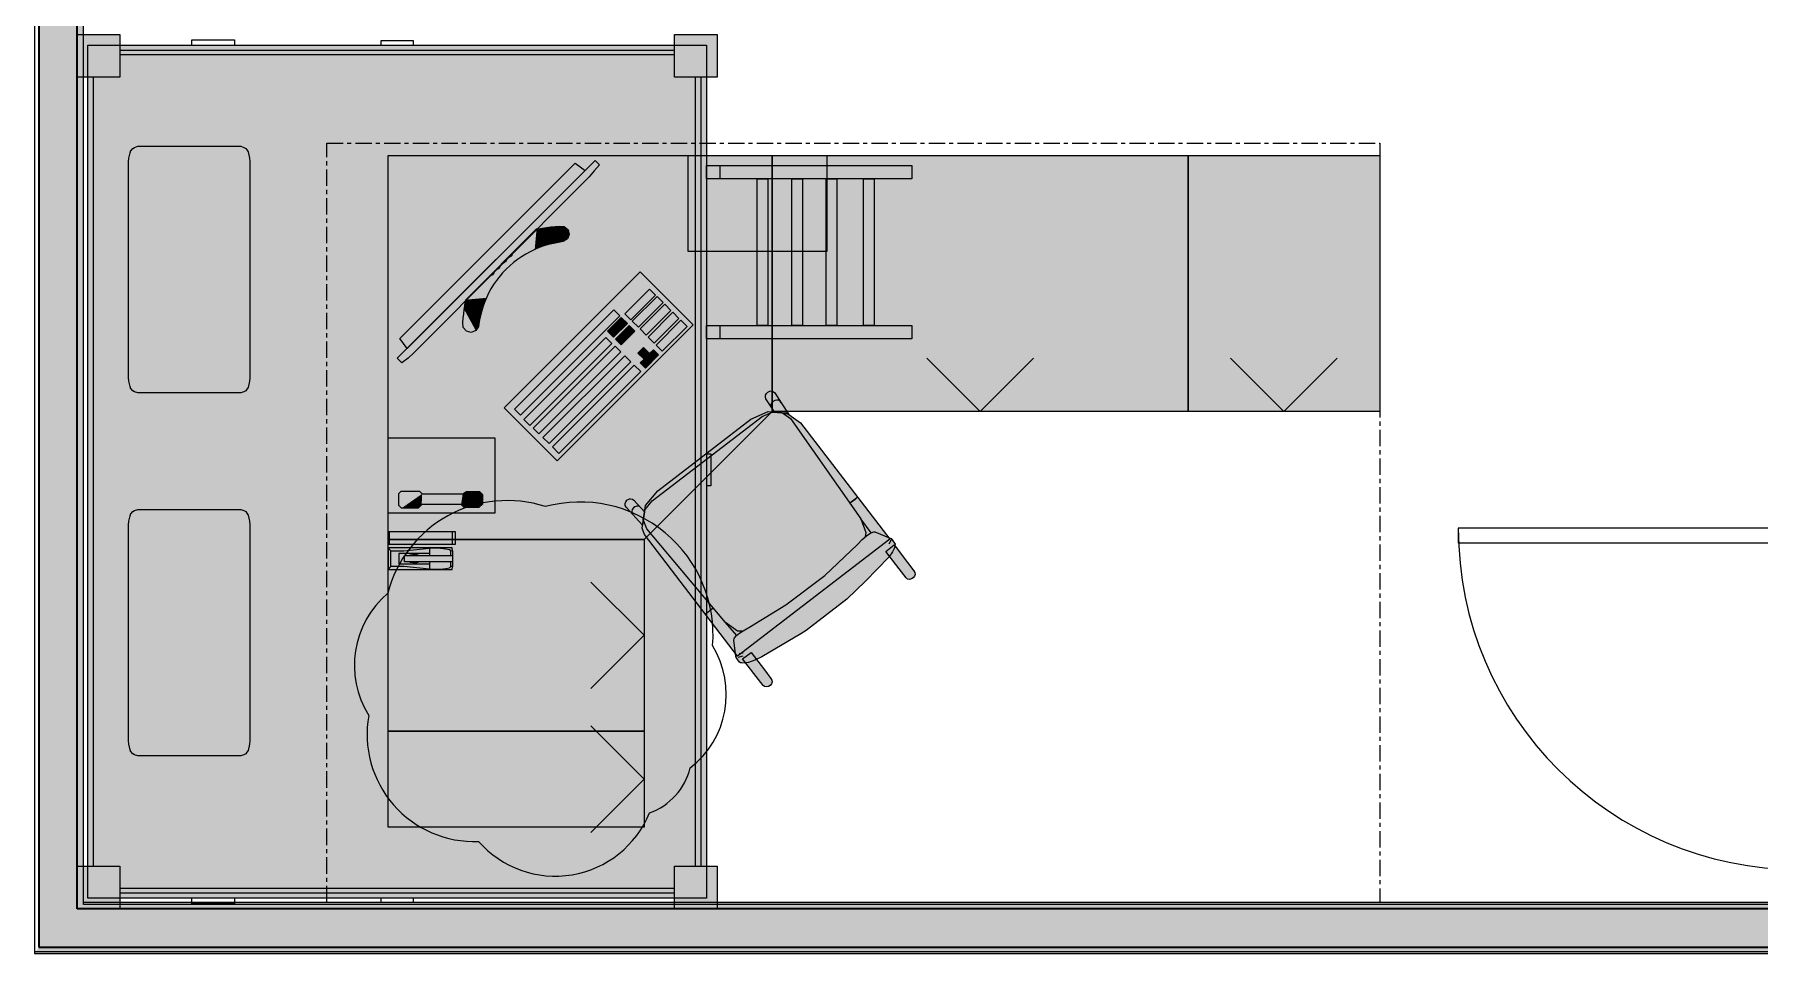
# Model space of a CAD drawing. Header units: inches. Extents: x -2190 to 40245, y -11272 to 33470.
# Drawn here: x 8067 to 12111, y 3325 to 5480 of the extents above; entities that cross this region are included whole.
import ezdxf

# ---------------------------------------------------------------- set-up
doc = ezdxf.new("R2010")
doc.units = ezdxf.units.IN
doc.header["$LTSCALE"] = 96
doc.header["$MEASUREMENT"] = 0
doc.linetypes.add('DASHDOT', pattern=[0.7, 0.4, -0.1, 0.1, -0.1])
for name, color, linetype, lineweight, true_color in [('Architectural_Blocks-1', 96, 'DASHDOT', 25, 0x008000), ('Cabinets___Base-1', 16, 'Continuous', 25, 0x800000), ('Cabinets__Module_Lines-1', 9, 'Continuous', 9, 0xc0c0c0), ('Doors-2', 216, 'Continuous', 18, 0x800080), ('Furniture__Interior-1', 216, 'Continuous', 25, 0x800080), ('Furniture__Interior-2', 216, 'Continuous', 25, 0x800080), ('Plants-1', 96, 'Continuous', 18, 0x008000), ('Walls___Normal-1', 18, 'Continuous', 35, 0x000000), ('Walls___Normal-2', 18, 'Continuous', 35, 0x000000), ('Walls___Normal-Ext_T_Frame_-_600_OC_-_Int_PB_Ext_WRC_cladding-L1-1', 18, 'Continuous', 35, 0x000000), ('Walls___Normal-Ext_T_Frame_-_600_OC_-_Int_PB_Ext_WRC_cladding-L1-2', 18, 'Continuous', 35, 0x000000), ('Walls___Normal-Ext_T_Frame_-_600_OC_-_Int_PB_Ext_WRC_cladding-L2-1', 18, 'Continuous', 35, 0x000000), ('Walls___Normal-Ext_T_Frame_-_600_OC_-_Int_PB_Ext_WRC_cladding-L2-2', 18, 'Continuous', 35, 0x000000), ('Walls___Normal-Ext_T_Frame_-_600_OC_-_Int_PB_Ext_WRC_cladding-L3-1', 18, 'Continuous', 35, 0x000000), ('Walls___Normal-Ext_T_Frame_-_600_OC_-_Int_PB_Ext_WRC_cladding-L3-2', 18, 'Continuous', 35, 0x000000), ('Walls___Normal-Ext_T_Frame_-_600_OC_-_Int_PB_Ext_WRC_cladding-L4-1', 18, 'Continuous', 35, 0x000000), ('Walls___Normal-Ext_T_Frame_-_600_OC_-_Int_PB_Ext_WRC_cladding-L4-2', 18, 'Continuous', 35, 0x000000)]:
    doc.layers.add(name, color=color, linetype=linetype, lineweight=lineweight, true_color=true_color)

# ---------------------------------------------------------------- blocks, each defined once
blk = doc.blocks.new('Seating_Chairs_Side_Chairs_Retro_Chair')
at = {"color": 216, "linetype": 'Continuous', "lineweight": 18, "true_color": 0x800080}
for p, q in [((-90.9, 264.3), (-86.6, 266.5)), ((87.2, 261.8), (83.6, 263.9)), ((86, 266.5), (90.2, 264.3)), ((-90.3, 206.8), (-81.1, 206.8)), ((-81.8, 206.8), (-81.1, 206.8)), ((80.4, 206.8), (89.7, 206.8)), ((88.2, 206.8), (89.3, 206.8)), ((76.7, 77.6), (76.7, 78.5))]:
    blk.add_line(p, q, dxfattribs=at)
at = {"color": 18, "linetype": 'Continuous', "lineweight": 18, "true_color": 0x000000}
blk.add_line((79.7, 226.7), (78.7, 245), dxfattribs=at)
at = {"color": 216, "linetype": 'Continuous', "lineweight": 18, "true_color": 0x800080}
for points in [[(-90.2, 270.5), (-90.2, 293.8), (-90.1, 305.2), (-89.9, 307.2), (-88.9, 308.8), (-87.4, 310), (-85.5, 310.6), (-83.6, 310.3), (-81.9, 309.4), (-80.7, 307.9), (-80.2, 306), (-80.2, 293.8), (-80.2, 270.5)], [(77.6, 268.6), (77.6, 292), (77.7, 303.4), (77.9, 305.3), (78.8, 307), (80.4, 308.2), (82.2, 308.8), (84.1, 308.5), (85.8, 307.6), (87.1, 306.1), (87.6, 304.2), (87.6, 292), (87.6, 268.6)], [(-21.2, 251.3), (-63.1, 246.3), (-69.4, 245.3), (-74.8, 244.9), (-78.7, 245), (-81.6, 245.7), (-82.6, 246.2), (-83.3, 247), (-91.3, 262.2), (-91.6, 263.2), (-91.6, 269.3), (-91.3, 270.4), (-90.7, 271.2), (-88.8, 273.3), (-85.1, 275.4), (-79.2, 277.5), (-48.1, 282.4), (-24.2, 285.6), (24.2, 285.6), (29.8, 285.1), (72.1, 279.3), (79.2, 277.5), (85.1, 275.4), (88.8, 273.3), (90.7, 271.2), (91.3, 270.4), (91.6, 269.3), (91.6, 263.2), (91.3, 262.2), (83.3, 247), (82.6, 246.2), (81.6, 245.7), (78.7, 245), (74.8, 244.9), (69.4, 245.3), (63.1, 246.3), (24.6, 250.9)], [(-77.1, 81), (-78.3, 64.4), (-78.8, 62.6), (-80.1, 61.1), (-81.8, 60.2), (-83.6, 60), (-85.4, 60.5), (-87, 61.5), (-87.9, 63.2), (-88.2, 65.1), (-87.4, 77.7), (-86.3, 92.2)], [(87.6, 65.1), (87.4, 63.2), (86.3, 61.5), (84.8, 60.5), (83, 60), (82.5, 60), (81.1, 60.2), (80.3, 60.6), (79.5, 61.1), (78.2, 62.6), (77.7, 64.4), (76.5, 81), (85.8, 91.2)]]:
    blk.add_lwpolyline(points, close=True, dxfattribs=at)
at = {"color": 216, "true_color": 0x800080}
blk.add_lwpolyline([(89.7, 100.3), (87.8, 93.3), (72.2, 76.6), (54.7, 71.9), (-55.3, 71.9), (-72.8, 76.6), (-85.6, 89.4), (-90.3, 106.9), (-90.3, 262.9), (89.7, 262.9)], close=True, dxfattribs=at)
at = {"color": 216, "linetype": 'Continuous', "lineweight": 18, "true_color": 0x800080}
for points in [[(72.1, 245.1), (75.6, 241.7), (79.7, 226.8), (84.7, 96.9), (82, 86.9), (74.7, 79.6), (64.7, 76.9), (-65.3, 76.9), (-75.3, 79.6), (-82.6, 86.9), (-85.3, 96.9), (-80.3, 226.8)], [(-80.1, 245.3), (-80.3, 226.8), (-76.3, 241.7), (-73.3, 245)], [(-89.9, 206.8), (-88.8, 206.8), (-87.2, 206.8), (-81.8, 206.8)], [(80.4, 206.8), (81.1, 206.8), (82.7, 206.8), (88.2, 206.8)]]:
    blk.add_lwpolyline(points, dxfattribs=at)
for centre, radius, start, end in [((-82.3, 76.4), 5.2, 166.1969, 339.0721), ((81.8, 75.6), 5.04, 195.8652, 4.3168)]:
    blk.add_arc(centre, radius, start, end, dxfattribs=at)
at = {"color": 7, "linetype": 'Continuous', "lineweight": 18, "true_color": 0xffffff}
for points in [[(-80.2, 270.5), (-90.1, 305.2), (-88.9, 308.8), (-89.9, 307.2)], [(-80.2, 270.5), (-88.9, 308.8), (-85.5, 310.6), (-87.4, 310)], [(-80.2, 270.5), (-85.5, 310.6), (-81.9, 309.4), (-83.6, 310.3)], [(-80.2, 270.5), (-81.9, 309.4), (-80.2, 306), (-80.7, 307.9)], [(87.6, 268.6), (78.8, 307), (82.2, 308.8), (80.4, 308.2)], [(87.6, 268.6), (82.2, 308.8), (85.8, 307.6), (84.1, 308.5)], [(87.6, 268.6), (85.8, 307.6), (87.6, 304.2), (87.1, 306.1)], [(-80.2, 270.5), (-90.2, 270.5), (-90.1, 305.2), (-90.2, 293.8)], [(-80.2, 270.5), (-80.2, 306), (-80.2, 270.5), (-80.2, 293.8)], [(87.6, 268.6), (77.6, 268.6), (77.7, 303.4), (77.6, 292)], [(87.6, 268.6), (77.7, 303.4), (78.8, 307), (77.9, 305.3)], [(87.6, 268.6), (87.6, 304.2), (87.6, 268.6), (87.6, 292)], [(-24.2, 285.6), (-91.3, 262.2), (-91.6, 269.3), (-91.6, 263.2)], [(-24.2, 285.6), (-91.6, 269.3), (-90.7, 271.2), (-91.3, 270.4)], [(-24.2, 285.6), (-82.6, 246.2), (-91.3, 262.2), (-83.3, 247)], [(-24.2, 285.6), (-90.7, 271.2), (-85.1, 275.4), (-88.8, 273.3)], [(-24.2, 285.6), (-85.1, 275.4), (-48.1, 282.4), (-79.2, 277.5)], [(-24.2, 285.6), (-78.7, 245), (-82.6, 246.2), (-81.6, 245.7)], [(-24.2, 285.6), (-21.2, 251.3), (-78.7, 245), (-63.1, 246.3)], [(29.8, 285.1), (24.6, 250.9), (-24.2, 285.6), (-21.2, 251.3)], [(29.8, 285.1), (-24.2, 285.6), (29.8, 285.1), (24.2, 285.6)], [(78.7, 245), (63.1, 246.3), (29.8, 285.1), (24.6, 250.9)], [(78.7, 245), (29.8, 285.1), (79.2, 277.5), (72.1, 279.3)], [(78.7, 245), (79.2, 277.5), (88.8, 273.3), (85.1, 275.4)], [(78.7, 245), (88.8, 273.3), (91.3, 270.4), (90.7, 271.2)], [(78.7, 245), (91.3, 270.4), (91.6, 263.2), (91.6, 269.3)], [(78.7, 245), (91.6, 263.2), (83.3, 247), (91.3, 262.2)], [(-78.7, 245), (-63.1, 246.3), (-74.8, 244.9), (-69.4, 245.3)], [(63.1, 246.3), (78.7, 245), (69.4, 245.3), (74.8, 244.9)], [(78.7, 245), (83.3, 247), (81.6, 245.7), (82.6, 246.2)], [(-86.3, 92.2), (-87.9, 63.2), (-87.4, 77.7), (-88.2, 65.1)], [(-86.3, 92.2), (-85.4, 60.5), (-87.9, 63.2), (-87, 61.5)], [(-86.3, 92.2), (-77.1, 81), (-78.8, 62.6), (-78.3, 64.4)], [(-86.3, 92.2), (-78.8, 62.6), (-81.8, 60.2), (-80.1, 61.1)], [(-86.3, 92.2), (-81.8, 60.2), (-85.4, 60.5), (-83.6, 60)], [(85.8, 91.2), (77.7, 64.4), (85.8, 91.2), (76.5, 81)], [(85.8, 91.2), (79.5, 61.1), (77.7, 64.4), (78.2, 62.6)], [(85.8, 91.2), (81.1, 60.2), (79.5, 61.1), (80.3, 60.6)], [(85.8, 91.2), (83, 60), (81.1, 60.2), (82.5, 60)], [(85.8, 91.2), (86.3, 61.5), (83, 60), (84.8, 60.5)], [(85.8, 91.2), (87.6, 65.1), (86.3, 61.5), (87.4, 63.2)]]:
    blk.add_solid(points, dxfattribs=at)
at = {"color": 7, "true_color": 0xffffff}
for points in [[(89.7, 262.9), (-85.6, 89.4), (-90.3, 262.9), (-90.3, 106.9)], [(89.7, 262.9), (-55.3, 71.9), (-85.6, 89.4), (-72.8, 76.6)], [(89.7, 262.9), (72.2, 76.6), (-55.3, 71.9), (54.7, 71.9)], [(89.7, 262.9), (89.7, 100.3), (72.2, 76.6), (87.8, 93.3)]]:
    blk.add_solid(points, dxfattribs=at)
blk = doc.blocks.new('Office_Equipment_Desk_Accessories_Tape_Dispenser')
at = {"color": 18, "linetype": 'Continuous', "lineweight": 18, "true_color": 0x000000}
for p, q in [((-4.9, 36.6), (-3.7, 36.6)), ((-4.9, 36.3), (-3.7, 36.3)), ((-3.7, 35.7), (-4.9, 35.7)), ((-3.7, 35.4), (-4.9, 35.4)), ((-3.7, 34.1), (-4.9, 34.1)), ((3.7, 36.6), (4.9, 36.6)), ((3.7, 36.3), (4.9, 36.3)), ((4.9, 35.7), (3.7, 35.7)), ((4.9, 35.4), (3.7, 35.4)), ((4.9, 34.1), (3.7, 34.1)), ((9.9, 21.6), (3.1, 21.6)), ((7.4, 0), (-7.4, 0)), ((3.1, 1.8), (7.5, 1.8))]:
    blk.add_line(p, q, dxfattribs=at)
for points in [[(10.3, 60.5), (-10.3, 60.5), (-7.4, 58), (7.4, 58), (7.4, 45.7), (9.9, 21.6), (10, 17.2), (9.8, 11.3), (9.3, 6.3), (8.5, 2.9), (7.5, 1.8), (7.4, 0), (10.3, 0.4), (10.3, 60.5), (7.4, 58)], [(-10.3, 60.5), (-10.3, 0.4), (-7.4, 0), (-7.5, 1.8), (-3.1, 1.8)], [(4.9, 21.6), (4.9, 50.6), (-4.9, 50.6), (-4.9, 21.6)], [(-3.1, 32.3), (-3.7, 32.3), (-3.7, 39.7), (-3.1, 39.7)], [(-3.1, 0), (-3.1, 45.2), (3.1, 45.2), (3.1, 0)], [(3.1, 39.7), (3.7, 39.7), (3.7, 32.3), (3.1, 32.3)], [(-3.1, 21.6), (-9.9, 21.6), (-10, 17.2), (-9.8, 11.3), (-9.3, 6.3), (-8.5, 2.9), (-7.5, 1.8)]]:
    blk.add_lwpolyline(points, dxfattribs=at)
blk.add_lwpolyline([(-9.9, 21.6), (-7.4, 45.7), (-7.4, 58)])
blk = doc.blocks.new('Office_Equipment_Desk_Accessories_Stapler')
at = {"color": 18, "linetype": 'Continuous', "lineweight": 18, "true_color": 0x000000}
for p, q in [((6.2, 2.9), (-6.2, 2.9)), ((6.2, 2.7), (-6.2, 2.7))]:
    blk.add_line(p, q, dxfattribs=at)
blk.add_lwpolyline([(-5, 62.8), (5, 62.8), (6.2, 62.6), (6.2, 0), (-6.2, 0), (-6.2, 62.6), (-5, 62.8), (-6.2, 61.6), (6.2, 61.6), (5, 62.8)])
blk = doc.blocks.new('Office_Equipment_Desk_Accessories_In_Out@Baskets')
at = {"color": 216, "true_color": 0x800080}
blk.add_lwpolyline([(-65, 0), (-65, 90), (65, 90), (65, 0)], close=True, dxfattribs=at)
at = {"color": 7, "true_color": 0xffffff}
blk.add_solid([(65, 0), (-65, 0), (65, 90), (-65, 90)], dxfattribs=at)
blk = doc.blocks.new('Home_Electronics_Phones_Desk@Phone')
at = {"color": 216, "true_color": 0x800080}
blk.add_lwpolyline([(35.3, 99.9), (35.3, 0), (-35.3, 0), (-35.3, 99.9)], close=True, dxfattribs=at)
at = {"color": 216, "linetype": 'Continuous', "lineweight": 18, "true_color": 0x800080}
blk.add_lwpolyline([(15, 73.6), (15, 85.7), (17.7, 88.4), (26.8, 88.4), (30, 85.1), (30, 71.3), (27.2, 68.4), (27.2, 31.5), (30.7, 28), (30.7, 12.5), (28, 9.9), (16.9, 9.9), (14.7, 12.1), (14.7, 29.3), (17.2, 31.8), (17.2, 69.9)], close=True, dxfattribs=at)
at = {"color": 7, "true_color": 0xffffff}
blk.add_solid([(-35.3, 99.9), (35.3, 99.9), (-35.3, 0), (35.3, 0)], dxfattribs=at)
at = {"color": 7, "linetype": 'Continuous', "lineweight": 18, "true_color": 0xffffff}
for points in [[(27.2, 68.4), (15, 85.7), (26.8, 88.4), (17.7, 88.4)], [(27.2, 68.4), (17.2, 69.9), (15, 85.7), (15, 73.6)], [(27.2, 68.4), (26.8, 88.4), (30, 71.3), (30, 85.1)], [(17.2, 69.9), (27.2, 68.4), (17.2, 31.8), (27.2, 31.5)], [(17.2, 31.8), (16.9, 9.9), (14.7, 29.3), (14.7, 12.1)], [(17.2, 31.8), (30.7, 12.5), (16.9, 9.9), (28, 9.9)], [(17.2, 31.8), (27.2, 31.5), (30.7, 12.5), (30.7, 28)]]:
    blk.add_solid(points, dxfattribs=at)
blk = doc.blocks.new('Home_Electronics_Computers_Keyboard')
at = {"color": 216, "true_color": 0x800080}
blk.add_lwpolyline([(90.1, 70.2), (90.1, 0), (-90.1, 0), (-90.1, 70.2)], close=True, dxfattribs=at)
at = {"color": 216, "linetype": 'Continuous', "lineweight": 18, "true_color": 0x800080}
for points in [[(-52.3, 67.3), (-52.3, 59.1), (-85.1, 59.1), (-85.1, 67.3)], [(-47.4, 67.3), (-29.9, 67.3), (-29.9, 60.4), (-34.9, 60.4), (-34.9, 52.3), (-42.4, 52.3), (-42.4, 60.4), (-47.4, 60.4)], [(-24.5, 57.9), (-24.5, 66.4), (84.1, 66.4), (84.1, 57.9)], [(-52.3, 56.6), (-52.3, 48.5), (-85.1, 48.5), (-85.1, 56.6)], [(84.1, 45.4), (-24.5, 45.4), (-24.5, 53.5), (84.1, 53.5)], [(-52.3, 45.9), (-52.3, 37.8), (-85.1, 37.8), (-85.1, 45.9)], [(-52.3, 35.6), (-52.3, 27.5), (-85.1, 27.5), (-85.1, 35.6)], [(-47.5, 35.7), (-29.2, 35.7), (-29.2, 28.3), (-47.5, 28.3)], [(84.3, 32.8), (-24.3, 32.8), (-24.3, 40.3), (84.3, 40.3)], [(-52.2, 25.7), (-52.2, 17.6), (-84.9, 17.6), (-84.9, 25.7)], [(-47.5, 17.6), (-47.5, 25.7), (-29.2, 25.7), (-29.2, 17.6)], [(84.7, 20.7), (-23.9, 20.7), (-23.9, 28.8), (84.7, 28.8)], [(84.1, 7.6), (-47.5, 7.6), (-47.5, 15.7), (84.1, 15.7)]]:
    blk.add_lwpolyline(points, close=True, dxfattribs=at)
at = {"color": 7, "true_color": 0xffffff}
blk.add_solid([(-90.1, 70.2), (90.1, 70.2), (-90.1, 0), (90.1, 0)], dxfattribs=at)
at = {"color": 7, "linetype": 'Continuous', "lineweight": 18, "true_color": 0xffffff}
for points in [[(-85.1, 67.3), (-52.3, 67.3), (-85.1, 59.1), (-52.3, 59.1)], [(-47.4, 60.4), (-47.4, 67.3), (-29.9, 60.4), (-29.9, 67.3)], [(84.1, 57.9), (-24.5, 57.9), (84.1, 66.4), (-24.5, 66.4)], [(-85.1, 56.6), (-52.3, 56.6), (-85.1, 48.5), (-52.3, 48.5)], [(-47.4, 60.4), (-29.9, 60.4), (-42.4, 60.4), (-34.9, 60.4)], [(-42.4, 60.4), (-34.9, 60.4), (-42.4, 52.3), (-34.9, 52.3)], [(84.1, 53.5), (84.1, 45.4), (-24.5, 53.5), (-24.5, 45.4)], [(-85.1, 45.9), (-52.3, 45.9), (-85.1, 37.8), (-52.3, 37.8)], [(-85.1, 35.6), (-52.3, 35.6), (-85.1, 27.5), (-52.3, 27.5)], [(-47.5, 28.3), (-47.5, 35.7), (-29.2, 28.3), (-29.2, 35.7)], [(84.3, 40.3), (84.3, 32.8), (-24.3, 40.3), (-24.3, 32.8)], [(-84.9, 25.7), (-52.2, 25.7), (-84.9, 17.6), (-52.2, 17.6)], [(-29.2, 17.6), (-47.5, 17.6), (-29.2, 25.7), (-47.5, 25.7)], [(84.7, 28.8), (84.7, 20.7), (-23.9, 28.8), (-23.9, 20.7)], [(84.1, 15.7), (84.1, 7.6), (-47.5, 15.7), (-47.5, 7.6)]]:
    blk.add_solid(points, dxfattribs=at)
blk = doc.blocks.new('Home_Electronics_Monitors_Flat_Panel')
at = {"color": 216, "true_color": 0x800080}
blk.add_lwpolyline([(-131.2, 33.7), (131.2, 33.7), (131.2, 28.1), (123.8, 27.4), (116.4, 26.9), (108.9, 26.9), (-109, 26.3), (-116.5, 26.3), (-123.9, 26.7), (-131.2, 27.5)], close=True, dxfattribs=at)
at = {"color": 216, "linetype": 'Continuous', "lineweight": 18, "true_color": 0x800080}
for points in [[(-118.1, 33.7), (-116.3, 45), (116.2, 45), (118.1, 33.7)], [(48, 26.3), (51.3, 24), (54.5, 21.6), (57.7, 19.1), (60.9, 16.5), (63.9, 13.9), (66.9, 10.4), (67.3, 5.8), (65, 1.8), (60.8, 0), (56.3, 1), (52.5, 3.7), (48.6, 6.3), (44.6, 8.8), (40.5, 11), (36.3, 13), (32, 14.7), (27.6, 16.3), (23.1, 17.6), (18.5, 18.7), (14, 19.5), (9.3, 20.1), (0, 20.6), (-4.7, 20.5), (-14, 19.5), (-18.5, 18.7), (-23.1, 17.6), (-27.6, 16.3), (-32, 14.7), (-36.3, 13), (-40.5, 11), (-44.6, 8.8), (-48.6, 6.3), (-52.5, 3.7), (-56.2, 1), (-60.8, 0), (-65, 1.8), (-67.3, 5.8), (-66.9, 10.4), (-63.9, 13.9), (-60.9, 16.5), (-57.7, 19.1), (-54.5, 21.6), (-51.3, 24), (-48, 26.3), (-46.9, 27.1), (46.9, 27.1)]]:
    blk.add_lwpolyline(points, close=True, dxfattribs=at)
for points in [[(-9.6, 26.9), (-10.4, 26.4), (-11.6, 26), (-12.8, 26), (-14, 26.4), (-14.7, 26.9)], [(-1.5, 26.9), (-2.3, 26.4), (-3.5, 26), (-4.7, 26), (-5.8, 26.4), (-6.6, 26.9)], [(6.6, 26.9), (5.8, 26.4), (4.7, 26), (3.5, 26), (2.3, 26.4), (1.5, 26.9)], [(14.7, 26.9), (14, 26.4), (12.8, 26), (11.6, 26), (10.4, 26.4), (9.6, 26.9)]]:
    blk.add_lwpolyline(points, dxfattribs=at)
at = {"color": 7, "true_color": 0xffffff}
for points in [[(-131.2, 27.5), (-131.2, 33.7), (131.2, 28.1), (131.2, 33.7)], [(-131.2, 27.5), (131.2, 28.1), (116.4, 26.9), (123.8, 27.4)], [(-131.2, 27.5), (116.4, 26.9), (-109, 26.3), (108.9, 26.9)], [(-131.2, 27.5), (-109, 26.3), (-123.9, 26.7), (-116.5, 26.3)]]:
    blk.add_solid(points, dxfattribs=at)
at = {"color": 7, "linetype": 'Continuous', "lineweight": 18, "true_color": 0xffffff}
for points in [[(118.1, 33.7), (-118.1, 33.7), (116.2, 45), (-116.3, 45)], [(-54.5, 21.6), (-60.8, 0), (-67.3, 5.8), (-65, 1.8)], [(-54.5, 21.6), (-67.3, 5.8), (-63.9, 13.9), (-66.9, 10.4)], [(-54.5, 21.6), (-63.9, 13.9), (-57.7, 19.1), (-60.9, 16.5)], [(-54.5, 21.6), (-44.6, 8.8), (-60.8, 0), (-48.6, 6.3)], [(-51.3, 24), (-40.5, 11), (-54.5, 21.6), (-44.6, 8.8)], [(-46.9, 27.1), (-36.3, 13), (-51.3, 24), (-40.5, 11)], [(-46.9, 27.1), (-51.3, 24), (-46.9, 27.1), (-48, 26.3)], [(46.9, 27.1), (9.3, 20.1), (-46.9, 27.1), (0, 20.6)], [(-4.7, 20.5), (-46.9, 27.1), (-4.7, 20.5), (0, 20.6)], [(-14, 19.5), (-46.9, 27.1), (-14, 19.5), (-4.7, 20.5)], [(-18.5, 18.7), (-46.9, 27.1), (-18.5, 18.7), (-14, 19.5)], [(-23.1, 17.6), (-46.9, 27.1), (-23.1, 17.6), (-18.5, 18.7)], [(-27.6, 16.3), (-46.9, 27.1), (-27.6, 16.3), (-23.1, 17.6)], [(-32, 14.7), (-46.9, 27.1), (-32, 14.7), (-27.6, 16.3)], [(-36.3, 13), (-46.9, 27.1), (-36.3, 13), (-32, 14.7)], [(9.3, 20.1), (46.9, 27.1), (9.3, 20.1), (14, 19.5)], [(14, 19.5), (46.9, 27.1), (14, 19.5), (18.5, 18.7)], [(18.5, 18.7), (46.9, 27.1), (18.5, 18.7), (23.1, 17.6)], [(23.1, 17.6), (46.9, 27.1), (23.1, 17.6), (27.6, 16.3)], [(27.6, 16.3), (46.9, 27.1), (27.6, 16.3), (32, 14.7)], [(32, 14.7), (46.9, 27.1), (32, 14.7), (36.3, 13)], [(51.3, 24), (40.5, 11), (46.9, 27.1), (36.3, 13)], [(54.5, 21.6), (44.6, 8.8), (51.3, 24), (40.5, 11)], [(60.8, 0), (48.6, 6.3), (54.5, 21.6), (44.6, 8.8)], [(51.3, 24), (46.9, 27.1), (51.3, 24), (48, 26.3)], [(60.8, 0), (54.5, 21.6), (60.9, 16.5), (57.7, 19.1)], [(60.8, 0), (60.9, 16.5), (66.9, 10.4), (63.9, 13.9)], [(-52.5, 3.7), (-60.8, 0), (-52.5, 3.7), (-48.6, 6.3)], [(-60.8, 0), (-52.5, 3.7), (-60.8, 0), (-56.2, 1)], [(48.6, 6.3), (60.8, 0), (48.6, 6.3), (52.5, 3.7)], [(52.5, 3.7), (60.8, 0), (52.5, 3.7), (56.3, 1)], [(60.8, 0), (66.9, 10.4), (65, 1.8), (67.3, 5.8)]]:
    blk.add_solid(points, dxfattribs=at)
blk = doc.blocks.new('Beds_Double_Loft_Bed')
at = {"color": 216, "linetype": 'Continuous', "lineweight": 18, "true_color": 0x800080}
for p, q in [((-370, 772.5), (370, 772.5)), ((370, 767.5), (-370, 767.5)), ((-400, 222.5), (-400, 742.5)), ((-395, 742.5), (-395, 222.5)), ((395, 222.5), (395, 742.5)), ((400, 742.5), (400, 222.5)), ((370, 203), (-370, 203)), ((-370, 197.5), (370, 197.5)), ((370, 192.5), (-370, 192.5)), ((137.1, 180), (124.6, 180)), ((287.1, 180), (274.6, 180))]:
    blk.add_line(p, q, dxfattribs=at)
for points in [[(-410, 782.5), (-370, 782.5), (-370, 742.5), (-410, 742.5)], [(370, 782.5), (410, 782.5), (410, 742.5), (370, 742.5)], [(-410, 222.5), (-370, 222.5), (-370, 182.5), (-410, 182.5)], [(370, 222.5), (410, 222.5), (410, 182.5), (370, 182.5)], [(137.1, 192.5), (137.1, 0), (124.6, 0), (124.6, 192.5)], [(287.1, 192.5), (287.1, 0), (274.6, 0), (274.6, 192.5)], [(274.6, 144.9), (274.6, 134.9), (137.1, 134.9), (137.1, 144.9)], [(274.6, 112.3), (274.6, 102.3), (137.1, 102.3), (137.1, 112.3)], [(274.6, 80.2), (274.6, 70.2), (137.1, 70.2), (137.1, 80.2)], [(274.6, 45.2), (274.6, 35.1), (137.1, 35.1), (137.1, 45.2)], [(274.6, 45.1), (274.6, 35.1), (137.1, 35.1), (137.1, 45.1)]]:
    blk.add_lwpolyline(points, close=True, dxfattribs=at)
at = {"color": 216, "true_color": 0x800080}
blk.add_lwpolyline([(400, 772.5), (400, 192.5), (-400, 192.5), (-400, 772.5)], close=True, dxfattribs=at)
at = {"color": 216, "linetype": 'Continuous', "lineweight": 18, "true_color": 0x800080}
for points in [[(-390.9, 222.5), (-391.1, 223), (-391.1, 742.5)], [(391.1, 742.5), (391.1, 223), (390.9, 222.5)], [(-400, 635), (-405, 635), (-405, 675), (-400, 675)], [(400, 675), (405, 675), (405, 635), (400, 635)], [(-400.5, 467.5), (-404.3, 467.5), (-404.3, 497.5), (-400.5, 497.5)], [(400.5, 497.5), (404.3, 497.5), (404.3, 467.5), (400.5, 467.5)], [(16.7, 192), (16.7, 188.3), (-13.3, 188.3), (-13.3, 192)], [(137.1, 192.5), (137.1, 0), (124.6, 0), (124.6, 192.5)]]:
    blk.add_lwpolyline(points, dxfattribs=at)
at = {"color": 18, "linetype": 'Continuous', "lineweight": 18, "true_color": 0x000000}
for points in [[(-41.2, 732.6), (-39.8, 732.4), (-39.7, 732.3), (-37.4, 730.4), (-36.5, 728.7), (-35.5, 725.6), (-35.5, 629.2), (-36.5, 626.1), (-37.4, 624.4), (-38.9, 623.3), (-40.7, 622.2), (-46.5, 620.8), (-49.8, 620.5), (-252.4, 620.6), (-255.7, 620.8), (-261.6, 622.2), (-263.3, 623.3), (-264.8, 624.4), (-265.7, 626.1), (-266.7, 629.2), (-266.7, 725.6), (-265.7, 728.7), (-264.8, 730.4), (-262.6, 732.3), (-262.5, 732.4), (-261, 732.6)], [(-262.1, 732.4), (-255.7, 734.1), (-252.4, 734.3), (-49.8, 734.3), (-46.5, 734.1), (-40.1, 732.4)], [(299.4, 732.6), (300.8, 732.4), (300.9, 732.3), (303.2, 730.4), (304.1, 728.7), (305.1, 725.6), (305.1, 629.2), (304.1, 626.1), (303.2, 624.4), (301.7, 623.3), (299.9, 622.2), (294.1, 620.8), (290.8, 620.5), (88.2, 620.6), (84.9, 620.8), (79, 622.2), (77.3, 623.3), (75.7, 624.4), (74.9, 626.1), (73.9, 629.2), (73.9, 725.6), (74.9, 728.7), (75.7, 730.4), (78, 732.3), (78.1, 732.4), (79.6, 732.6)], [(78.5, 732.4), (84.9, 734.1), (88.2, 734.3), (290.8, 734.3), (294.1, 734.1), (300.4, 732.4)]]:
    blk.add_lwpolyline(points, dxfattribs=at)
at = {"color": 7, "linetype": 'Continuous', "lineweight": 18, "true_color": 0xffffff}
for points in [[(-410, 742.5), (-410, 782.5), (-370, 742.5), (-370, 782.5)], [(370, 742.5), (370, 782.5), (410, 742.5), (410, 782.5)], [(-410, 182.5), (-410, 222.5), (-370, 182.5), (-370, 222.5)], [(370, 182.5), (370, 222.5), (410, 182.5), (410, 222.5)], [(124.6, 192.5), (137.1, 192.5), (124.6, 0), (137.1, 0)], [(274.6, 192.5), (287.1, 192.5), (274.6, 0), (287.1, 0)], [(137.1, 144.9), (274.6, 144.9), (137.1, 134.9), (274.6, 134.9)], [(137.1, 112.3), (274.6, 112.3), (137.1, 102.3), (274.6, 102.3)], [(137.1, 80.2), (274.6, 80.2), (137.1, 70.2), (274.6, 70.2)], [(137.1, 45.2), (274.6, 45.2), (137.1, 35.1), (274.6, 35.1)]]:
    blk.add_solid(points, dxfattribs=at)
at = {"color": 7, "true_color": 0xffffff}
blk.add_solid([(-400, 772.5), (400, 772.5), (-400, 192.5), (400, 192.5)], dxfattribs=at)

msp = doc.modelspace()

# ---------------------------------------------------------------- linework, layer by layer
at = {"layer": 'Architectural_Blocks-1'}
for p, q in [((8752.5, 3445), (8752.5, 5225)), ((8752.5, 5225), (11221.5, 5225)), ((11221.5, 5225), (11221.5, 3445)), ((11221.5, 3445), (8752.5, 3445))]:
    msp.add_line(p, q, dxfattribs=at)
at = {"layer": 'Cabinets___Base-1', "color": 16, "true_color": 0x800000}
for p, q in [((8896.5, 4296.1), (8896.5, 5196.1)), ((8896.5, 5196.1), (9796.5, 5196.1)), ((9796.5, 5196.1), (10771.5, 5196.1)), ((10771.5, 5196.1), (11221.5, 5196.1)), ((11221.5, 5196.1), (11221.5, 4596.1)), ((9796.5, 4596.1), (9496.5, 4296.1)), ((10771.5, 4596.1), (9796.5, 4596.1)), ((11221.5, 4596.1), (10771.5, 4596.1)), ((8896.5, 3846.1), (8896.5, 4296.1)), ((9496.5, 4296.1), (9496.5, 3846.1)), ((8896.5, 3621.1), (8896.5, 3846.1)), ((9496.5, 3846.1), (9496.5, 3621.1)), ((9496.5, 3621.1), (8896.5, 3621.1))]:
    msp.add_line(p, q, dxfattribs=at)
for points in [[(8896.5, 4296.1), (8896.5, 5196.1), (9796.5, 5196.1), (9796.5, 4596.1), (9496.5, 4296.1)], [(9796.5, 5196.1), (10771.5, 5196.1), (10771.5, 4596.1), (9796.5, 4596.1)], [(10771.5, 5196.1), (11221.5, 5196.1), (11221.5, 4596.1), (10771.5, 4596.1)], [(8896.5, 3846.1), (8896.5, 4296.1), (9496.5, 4296.1), (9496.5, 3846.1)], [(8896.5, 3621.1), (8896.5, 3846.1), (9496.5, 3846.1), (9496.5, 3621.1)]]:
    msp.add_lwpolyline(points, close=True, dxfattribs=at)
at = {"layer": 'Cabinets___Base-1', "color": 7, "true_color": 0xffffff}
for points in [[(9496.5, 4296.1), (8896.5, 4296.1), (9796.5, 5196.1), (8896.5, 5196.1)], [(9496.5, 4296.1), (9796.5, 5196.1), (9496.5, 4296.1), (9796.5, 4596.1)], [(9796.5, 4596.1), (9796.5, 5196.1), (10771.5, 4596.1), (10771.5, 5196.1)], [(10771.5, 4596.1), (10771.5, 5196.1), (11221.5, 4596.1), (11221.5, 5196.1)], [(9496.5, 3846.1), (8896.5, 3846.1), (9496.5, 4296.1), (8896.5, 4296.1)], [(9496.5, 3621.1), (8896.5, 3621.1), (9496.5, 3846.1), (8896.5, 3846.1)]]:
    msp.add_solid(points, dxfattribs=at)
at = {"layer": 'Cabinets__Module_Lines-1'}
for p, q in [((9796.5, 5166.1), (9796.5, 5196.1)), ((10771.5, 5166.1), (10771.5, 5196.1)), ((10771.5, 5196.1), (10771.5, 5166.1)), ((10159, 4721.1), (10284, 4596.1)), ((10409, 4721.1), (10284, 4596.1)), ((10871.5, 4721.1), (10996.5, 4596.1)), ((11121.5, 4721.1), (10996.5, 4596.1)), ((9796.5, 4596.1), (9796.5, 4626.1)), ((10771.5, 4596.1), (10771.5, 4626.1)), ((10771.5, 4626.1), (10771.5, 4596.1)), ((8896.5, 4296.1), (8926.5, 4296.1)), ((8926.5, 4296.1), (8896.5, 4296.1)), ((9466.5, 4296.1), (9496.5, 4296.1)), ((9496.5, 4296.1), (9466.5, 4296.1)), ((9371.5, 4196.1), (9496.5, 4071.1)), ((9371.5, 3946.1), (9496.5, 4071.1)), ((8896.5, 3846.1), (8926.5, 3846.1)), ((8926.5, 3846.1), (8896.5, 3846.1)), ((9371.5, 3858.6), (9496.5, 3733.6)), ((9466.5, 3846.1), (9496.5, 3846.1)), ((9496.5, 3846.1), (9466.5, 3846.1)), ((9371.5, 3608.6), (9496.5, 3733.6))]:
    msp.add_line(p, q, dxfattribs=at)
at = {"layer": 'Doors-2', "color": 216, "linetype": 'Continuous', "lineweight": 18, "true_color": 0x800080}
for p, q in [((12205, 4322), (11405, 4322)), ((11405, 4322), (11405, 4287)), ((12205, 4287), (11405, 4287))]:
    msp.add_line(p, q, dxfattribs=at)
msp.add_arc((12205, 4322), 800, 180, 270, dxfattribs=at)
at = {"layer": 'Plants-1'}
for centre, radius, start, end in [((9175.6, 4098.2), 288.9, 71.9679, 165.6752), ((9346.5, 4072.1), 311.6, 355.3605, 105.1743), ((9038.4, 4000.7), 221.1, 130.1888, 212.0438), ((9470.6, 3932.8), 218.6, 307.8713, 31.4661), ((9098.2, 3838.9), 251.2, 169.7831, 272.3611), ((9457.5, 3797.3), 151.9, 289.9762, 345.854), ((9288.2, 3745.8), 239.3, 221.3219, 337.5818)]:
    msp.add_arc(centre, radius, start, end, dxfattribs=at)
at = {"layer": 'Walls___Normal-1', "color": 8, "true_color": 0x808080}
for points in [[(8167.5, 13265), (8167.5, 3430), (8077.5, 13310), (8077.5, 3340)], [(8167.5, 3430), (16350, 3430), (8077.5, 3340), (16350, 3340)]]:
    msp.add_solid(points, dxfattribs=at)
at = {"layer": 'Walls___Normal-1', "color": 1, "true_color": 0xff0000}
for points in [[(8182.5, 13255), (8182.5, 3445), (8167.5, 13265), (8167.5, 3430)], [(8182.5, 3445), (12200, 3445), (8167.5, 3430), (12210, 3430)]]:
    msp.add_solid(points, dxfattribs=at)
at = {"layer": 'Walls___Normal-2', "color": 8, "true_color": 0x808080}
for points in [[(8167.5, 15320), (8167.5, 3430), (8077.5, 15365), (8077.5, 3340)], [(8167.5, 15320), (8167.5, 3430), (8077.5, 15365), (8077.5, 3340)], [(16435, 3340), (8077.5, 3340), (16345, 3430), (8167.5, 3430)]]:
    msp.add_solid(points, dxfattribs=at)
at = {"layer": 'Walls___Normal-2', "color": 1, "true_color": 0xff0000}
for points in [[(8182.5, 8850.3), (8182.5, 3440), (8167.5, 8860.3), (8167.5, 3430)], [(8182.5, 8850.3), (8182.5, 3440), (8167.5, 8860.3), (8167.5, 3430)], [(16450, 3325), (8067.5, 3325), (16435, 3340), (8077.5, 3340)]]:
    msp.add_solid(points, dxfattribs=at)
at = {"layer": 'Walls___Normal-Ext_T_Frame_-_600_OC_-_Int_PB_Ext_WRC_cladding-L1-1', "color": 18, "linetype": 'Continuous', "lineweight": 0, "true_color": 0x000000}
for p, q in [((8182.5, 3445), (8182.5, 13255)), ((12200, 3445), (8182.5, 3445))]:
    msp.add_line(p, q, dxfattribs=at)
at = {"layer": 'Walls___Normal-Ext_T_Frame_-_600_OC_-_Int_PB_Ext_WRC_cladding-L1-2', "color": 18, "linetype": 'Continuous', "lineweight": 0, "true_color": 0x000000}
for p, q in [((8182.5, 3440), (8182.5, 8850.3)), ((8182.5, 3440), (8182.5, 8850.3)), ((8067.5, 3325), (16450, 3325))]:
    msp.add_line(p, q, dxfattribs=at)
at = {"layer": 'Walls___Normal-Ext_T_Frame_-_600_OC_-_Int_PB_Ext_WRC_cladding-L2-1', "color": 18, "linetype": 'Continuous', "lineweight": 35, "true_color": 0x000000}
for p, q in [((8167.5, 3430), (8167.5, 13265)), ((12210, 3430), (8167.5, 3430))]:
    msp.add_line(p, q, dxfattribs=at)
at = {"layer": 'Walls___Normal-Ext_T_Frame_-_600_OC_-_Int_PB_Ext_WRC_cladding-L2-2', "color": 18, "linetype": 'Continuous', "lineweight": 35, "true_color": 0x000000}
for p, q in [((8167.5, 3430), (8167.5, 8860.3)), ((8167.5, 3430), (8167.5, 8860.3)), ((8077.5, 3340), (16435, 3340))]:
    msp.add_line(p, q, dxfattribs=at)
at = {"layer": 'Walls___Normal-Ext_T_Frame_-_600_OC_-_Int_PB_Ext_WRC_cladding-L3-1', "color": 18, "linetype": 'Continuous', "lineweight": 35, "true_color": 0x000000}
for p, q in [((8077.5, 13310), (8077.5, 3340)), ((8077.5, 3340), (16350, 3340))]:
    msp.add_line(p, q, dxfattribs=at)
at = {"layer": 'Walls___Normal-Ext_T_Frame_-_600_OC_-_Int_PB_Ext_WRC_cladding-L3-2', "color": 18, "linetype": 'Continuous', "lineweight": 35, "true_color": 0x000000}
for p, q in [((8077.5, 15365), (8077.5, 3340)), ((8077.5, 15365), (8077.5, 3340)), ((12205, 3430), (8167.5, 3430))]:
    msp.add_line(p, q, dxfattribs=at)
at = {"layer": 'Walls___Normal-Ext_T_Frame_-_600_OC_-_Int_PB_Ext_WRC_cladding-L4-1', "color": 18, "linetype": 'Continuous', "lineweight": 0, "true_color": 0x000000}
for p, q in [((8067.5, 13310), (8067.5, 3330)), ((8067.5, 3330), (16335, 3330))]:
    msp.add_line(p, q, dxfattribs=at)
at = {"layer": 'Walls___Normal-Ext_T_Frame_-_600_OC_-_Int_PB_Ext_WRC_cladding-L4-2', "color": 18, "linetype": 'Continuous', "lineweight": 0, "true_color": 0x000000}
for p, q in [((8067.5, 15365), (8067.5, 3325)), ((8067.5, 15365), (8067.5, 3325)), ((12195, 3440), (8182.5, 3440))]:
    msp.add_line(p, q, dxfattribs=at)

# ---------------------------------------------------------------- block references
at = {"layer": 'Furniture__Interior-1', "linetype": 'Continuous', "lineweight": 0, "xscale": 2.5}
for name, p, yscale, rotation in [('Home_Electronics_Monitors_Flat_Panel', (9209.4, 4893.1), 2.5, 45), ('Office_Equipment_Desk_Accessories_In_Out@Baskets', (9762.5, 5196.1), 2.5, 180), ('Home_Electronics_Computers_Keyboard', (9327.8, 4763.8), 2.5, 224.9999999999777), ('Seating_Chairs_Side_Chairs_Retro_Chair', (9540.4, 4619.3), 2.206642478704453, 217.4999999999999), ('Home_Electronics_Phones_Desk@Phone', (8896.5, 4445.8), 2.5, -90), ('Office_Equipment_Desk_Accessories_Stapler', (9053.6, 4299.3), 2.5, 90), ('Office_Equipment_Desk_Accessories_Tape_Dispenser', (9047.7, 4250.9), 2.5, 90)]:
    msp.add_blockref(name, p, dxfattribs=dict(at, yscale=yscale, rotation=rotation))
at = {"layer": 'Furniture__Interior-2', "xscale": 2.5, "yscale": 2.5, "rotation": 90}
msp.add_blockref('Beds_Double_Loft_Bed', (10123.8, 4455), dxfattribs=at)

doc.saveas('drawing.dxf')
